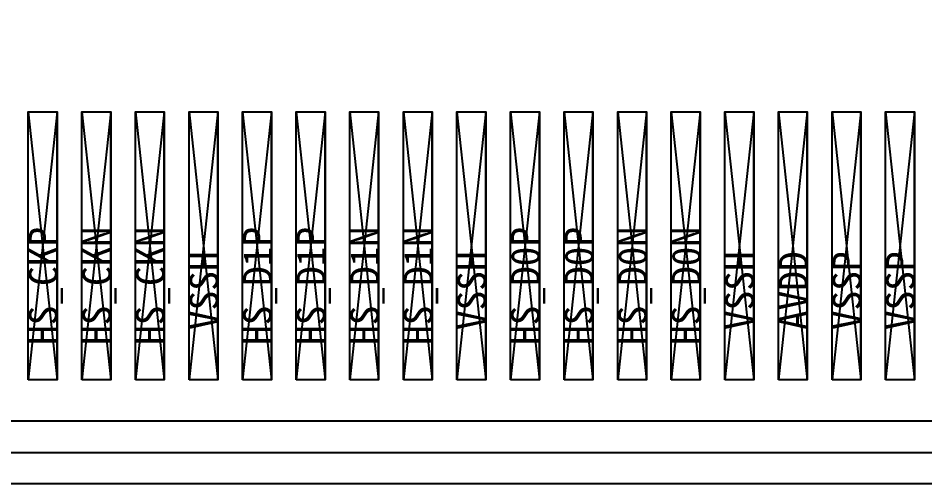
# Model space of a CAD drawing. Header units: millimetres. Extents: x 427 to 2444, y 137 to 817.
# Drawn here: x 1612.521 to 1614.721, y 287.058 to 288.187 of the extents above; entities that cross this region are included whole.
import ezdxf
from ezdxf.enums import TextEntityAlignment as Align

# ---------------------------------------------------------------- set-up
doc = ezdxf.new("R2010")
doc.units = ezdxf.units.MM
for name, color, linetype in [('L240', 60, 'Continuous'), ('L63', 4, 'Continuous'), ('L90', 1, 'Continuous')]:
    doc.layers.add(name, color=color, linetype=linetype)
doc.styles.add('txt', font='simhei.ttf')

# ---------------------------------------------------------------- blocks, each defined once
blk = doc.blocks.new('FPC_3D95_NAME_130')
at = {"layer": 'L240', "style": 'txt'}
for s, p in [('HS_CKP', (23.303, 0.124666)), ('HS_D1P', (23.823, 0.124666)), ('HS_D1P', (23.953, 0.124666)), ('HS_D0P', (24.473, 0.124666)), ('HS_D0P', (24.603, 0.124666)), ('HS_CKN', (23.433, 0.124666)), ('HS_CKN', (23.563, 0.124666)), ('HS_D1N', (24.083, 0.124666)), ('HS_D1N', (24.213, 0.124666)), ('HS_D0N', (24.733, 0.124666)), ('HS_D0N', (24.863, 0.124666)), ('VSSH', (23.693, 0.113)), ('VSSH', (24.343, 0.113)), ('VSSH', (24.993, 0.113)), ('AVDD', (25.123, 0.113)), ('VSSP', (25.253, 0.113)), ('VSSP', (25.383, 0.113))]:
    blk.add_text(s, height=0.07, rotation=90, dxfattribs=at).set_placement(p, align=Align.MIDDLE_CENTER)
blk = doc.blocks.new('FPC_PAD_UNIT')
at = {"color": 5, "linetype": 'Continuous'}
blk.add_lwpolyline([(0.001, 0.551), (0.071, -0.099), (0.071, 0.551), (0.001, -0.099)], dxfattribs=at)
at = {"layer": 'L63', "color": 5}
blk.add_lwpolyline([(0.001, -0.099), (0.001, 0.551), (0.071, 0.551), (0.071, -0.099), (0.001, -0.099)], close=True, dxfattribs=at)
blk = doc.blocks.new('FPC_ALL')
at = {"row_count": 1, "column_count": 203, "row_spacing": 0.652, "column_spacing": 0.13}
blk.add_blockref('FPC_PAD_UNIT', (0, 0.1), dxfattribs=at)
blk.add_blockref('FPC_3D95_NAME_130', (0.004, 0.104))
blk = doc.blocks.new('IC_FPC_OLB_ALL')
blk.add_blockref('FPC_ALL', (1.892, -0.05))

msp = doc.modelspace()

# ---------------------------------------------------------------- linework, layer by layer
at = {"color": 7}
msp.add_lwpolyline([(1565.54553, 365.34044), (1639.59687, 365.34044, -0.4142163), (1639.79687, 365.14044), (1639.79615, 287.25844, -0.4142109), (1639.59615, 287.05844), (1565.54615, 287.05844, -0.4142112), (1565.34615, 287.25844), (1565.34553, 365.14044, -0.4142159)], format="xyb", close=True, dxfattribs=at)
at = {"color": 6}
msp.add_lwpolyline([(1565.57053, 365.26544), (1639.57187, 365.26544, -0.4142163), (1639.72187, 365.11544), (1639.72115, 287.28344, -0.4142109), (1639.57115, 287.13344), (1565.57115, 287.13344, -0.4142112), (1565.42115, 287.28344), (1565.42053, 365.11544, -0.4142159)], format="xyb", close=True, dxfattribs=at)
at = {"layer": 'L90', "color": 7}
msp.add_lwpolyline([(1565.6062, 287.21044), (1565.6062, 365.24044), (1639.5362, 365.24044), (1639.5362, 287.21044), (1565.6062, 287.21044)], close=True, dxfattribs=at)

# ---------------------------------------------------------------- block references
msp.add_blockref('IC_FPC_OLB_ALL', (1587.3832, 287.35944))

doc.saveas('drawing.dxf')
